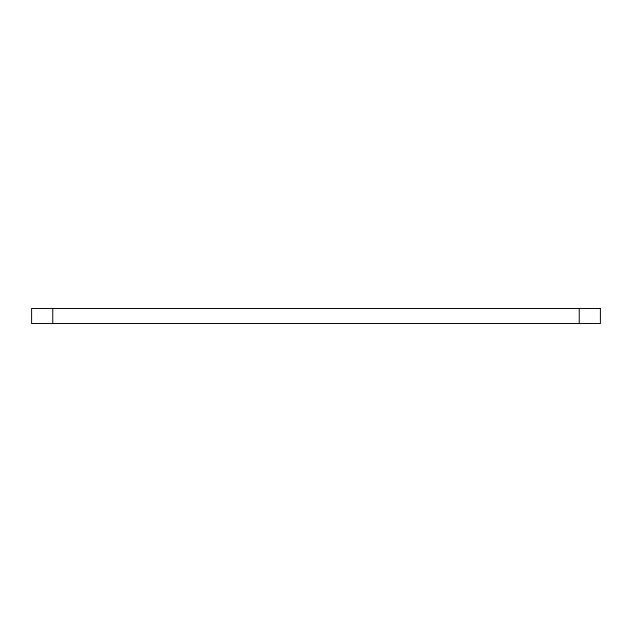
<?xml version="1.0" encoding="UTF-8"?>
<svg xmlns="http://www.w3.org/2000/svg" width="632" height="632" viewBox="0 0 632 632"><rect width="100%" height="100%" fill="white"/><g stroke="black" fill="none" stroke-linecap="round" stroke-linejoin="round"><path stroke-width="0.95" d="M579.244 308.479L579.244 323.521M52.756 308.479L52.756 323.521M600.392 308.479L31.608 308.479L31.6 323.521L600.392 323.521L600.4 308.479"/></g></svg>
